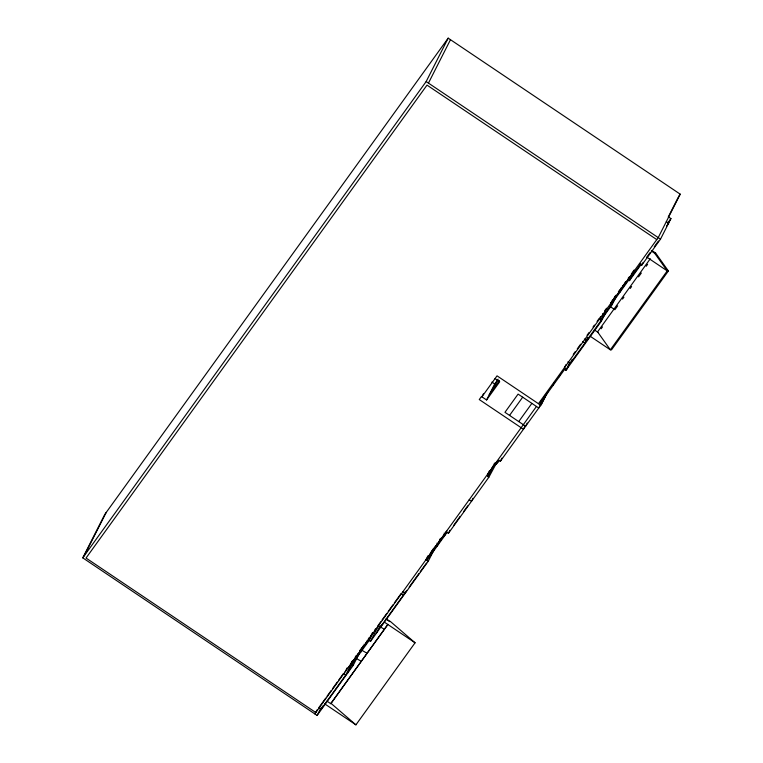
<?xml version="1.0" encoding="UTF-8"?>
<svg xmlns="http://www.w3.org/2000/svg" width="763" height="763" viewBox="0 0 763 763"><rect width="100%" height="100%" fill="white"/><g stroke="black" fill="none" stroke-linecap="round" stroke-linejoin="round"><path stroke-width="1.14" d="M548.101 391.362L541.596 404.075L500.356 461.281L499.212 460.509L498.43 461.233M360.041 651.888L353.183 665.403L317.112 715.436L82.757 557.848L104.779 514.443L448.186 38.15L680.243 194.183L658.221 237.598L538.459 403.703M84.207 555.855L106.229 512.44M82.757 557.848L426.155 81.565L448.186 38.15M428.453 83.11L450.485 39.695M315.834 711.889L314.814 713.891L536.465 406.46M317.313 709.533L315.796 712.537L86.038 558.039L427.013 85.113L656.771 239.601M317.112 715.436L320.794 708.178M325.677 698.155L318.858 707.597L321.156 709.142L322.739 706.033M483.427 393.822L481.911 396.827L497.037 375.844L540.757 405.248L547.348 392.249M345.114 671.86L347.146 667.863M350.885 663.858L352.411 660.863M326.945 701.121L330.77 703.696L387.566 624.811M321.156 709.142L345.687 675.121L351.485 663.705L348.758 667.482M353.183 665.403L351.848 664.497L356.407 655.503M347.413 673.405L354.27 659.89M524.963 426.259L523.447 429.254L479.269 399.554L481.453 396.522L486.575 399.965L494.691 383.97L498.144 379.173M355.367 656.285L356.331 656.933L357.895 653.843M490.962 392.296L497.648 380.251M359.545 651.85L361.576 647.854M356.331 656.933L360.661 650.925L363.264 645.784M360.508 652.499L364.056 645.498M364.027 644.277L364.991 644.926L367.07 640.806M368.205 639.842L369.216 637.839M364.991 644.926L369.311 638.917L372.449 632.746M351.848 664.497L369.158 640.491L373.221 632.489M374.48 630.839L375.491 628.836M369.158 640.491L370.503 641.387L378.41 625.794M361.271 661.273L356.283 658.45M376.273 633.385L379.955 626.127M367.041 653.271L361.099 649.809M381.366 625.021L380.317 627.1L403.398 595.073L404.981 591.964M384.361 629.256L378.019 625.555L380.737 621.788M386.297 618.679L389.931 621.645L386.097 619.07M406.65 590.362L405.134 593.356L402.835 591.811M427.948 555.798L425.916 559.794L428.215 561.339L370.503 641.387M431.944 550.438L426.87 560.443L447.07 532.421M429.76 556.437L434.061 547.948M432.564 549.217L433.518 549.865L435.578 545.803M428.215 561.339L434.805 548.339M433.518 549.865L437.848 543.857L440.423 538.783M436.97 546.432L441.281 537.944M439.774 539.212L440.737 539.861L441.767 537.829M440.737 539.861L446.097 531.821L448.415 533.318L488.816 477.285L497.228 461.701M444.19 536.427L446.88 531.115M448.415 533.318L449.932 530.323M473.022 498.306L471.496 501.301L469.207 499.755M489.455 470.79L487.958 473.737L489.112 474.51L487.662 476.513L488.816 477.285M487.662 476.513L492.974 466.04M489.112 474.51L495.101 462.712M495.912 463.532L496.484 463.923L497.419 462.073M500.356 461.281L501.949 458.134M527.233 423.064L525.631 426.221L504.953 412.316L518.087 394.099L538.764 408.005L540.9 403.799M541.596 404.075L540.261 403.179L541.816 400.108M553.051 385.115L554.644 381.977M559.069 376.779L560.128 374.681M565.955 364.676L564.429 367.68L566.728 369.225L569.77 363.226M540.261 403.179L564.544 369.492L565.888 370.389L569.513 363.236M567.901 361.853L570.199 363.398L572.269 359.325M570.199 363.398L584.916 342.978L587.5 337.895M584.353 339.039L586.652 340.575L588.197 337.523M599.06 319.649L600.586 316.645M565.888 370.389L601.358 321.194L600.595 320.679L604.143 313.679M586.652 340.575L601.368 320.164L605.059 312.887M601.358 321.194L606.022 311.991M610.6 303.636L612.632 299.64M600.595 320.679L612.136 304.666L611.373 304.151L614.988 297.017M602.532 313.822L604.058 314.852L612.145 303.645L615.712 296.435M612.136 304.666L615.751 297.532M619.26 291.628L621.292 287.632M613.9 297.98L614.663 298.495L620.433 290.493L623.047 285.352M620.023 292.143L624.163 283.989M622.56 285.972L623.323 286.487L624.887 283.407M627.92 279.62L629.437 276.626M623.323 286.487L630.133 276.425M611.373 304.151L628.683 280.135L631.783 274.022M628.683 280.135L629.446 280.65L632.556 274.537M631.382 273.793L632.918 274.823L634.911 270.894M639.461 263.616L641.759 265.162L643.199 262.319M668.264 216.959L678.269 197.226M668.045 223.75L669.676 220.555M641.759 265.162L660.51 239.143L670.944 218.58L668.646 217.035M499.059 460.404L497.762 462.512L496.618 461.739M498.811 460.699L498.029 461.157M489.274 394.633L499.431 380.546M486.575 399.965L499.708 381.738L495.044 378.601M509.55 415.406L522.684 397.189M678.793 196.186L680.243 194.183M518.735 421.586L531.878 403.369M668.855 221.48L670.944 218.58M573.251 354.423L575.264 351.638M577.267 348.863L580.614 344.218M587.024 335.319L589.036 332.544M593.042 326.974L594.387 325.114M597.057 321.404L599.069 318.619L601.368 320.164M604.554 311.018L606.566 308.214M614.539 297.093L615.827 295.31M618.392 291.752L619.67 289.978L620.433 290.493M624.477 283.302L625.765 281.528M632.06 272.858L634.082 270.054M327.041 696.257L331.123 690.591M332.487 688.703L337.256 682.084M338.619 680.195L343.388 673.576L345.687 675.121M382.091 619.899L386.851 613.309M388.205 611.421L392.955 604.83M394.318 602.951L401.109 593.528L403.398 595.073M350.417 664.306L353.832 659.566M666.547 226.039L668.626 223.149L666.328 221.604M544.21 396.626L545.555 394.757M496.484 463.923L499.116 460.261M632.918 274.823L640.996 263.616M629.446 280.65L640.987 264.647M646.614 257.398L650.095 252.582M654.263 246.792L658.44 241.013M409.178 587.071L418.868 573.623M420.251 571.706L426.488 563.056M453.842 525.116L460.079 516.465M463.542 511.668L467.7 505.898M650.286 258.743L597.563 331.867L610.343 349.807L611.487 349.883L668.388 270.96L655.617 253.03L651.783 250.455M330.77 703.696L388.005 624.315M601.13 328.786L602.503 326.879M617.668 305.849L614.883 309.711L610.095 306.497M622.541 299.086L623.943 297.16M630.209 288.462L631.602 286.526M638.564 276.864L641.349 273.001M646.232 266.239L647.625 264.313M324.409 703.667L355.911 724.85L415.072 642.799L390.131 621.254M668.388 270.96L667.244 270.884L647.034 257.293M426.155 81.565L660.51 239.143M651.268 250.979L655.283 253.678L655.617 253.03L654.463 252.944L667.244 270.884L610.343 349.807L590.133 336.216M628.33 277.97L629.094 278.485M610.61 302.615L612.145 303.645M594.367 329.902L598.383 332.601M582.617 341.433L584.916 342.978M491.887 382.082L494.691 383.97M494.043 463.952L495.187 464.724M444.104 533.213L445.067 533.852M436.894 543.218L437.848 543.857M384.552 622.274L415.072 642.799M368.357 638.278L369.311 638.917M359.697 650.286L360.661 650.925M330.97 703.305L355.911 724.85"/></g></svg>
